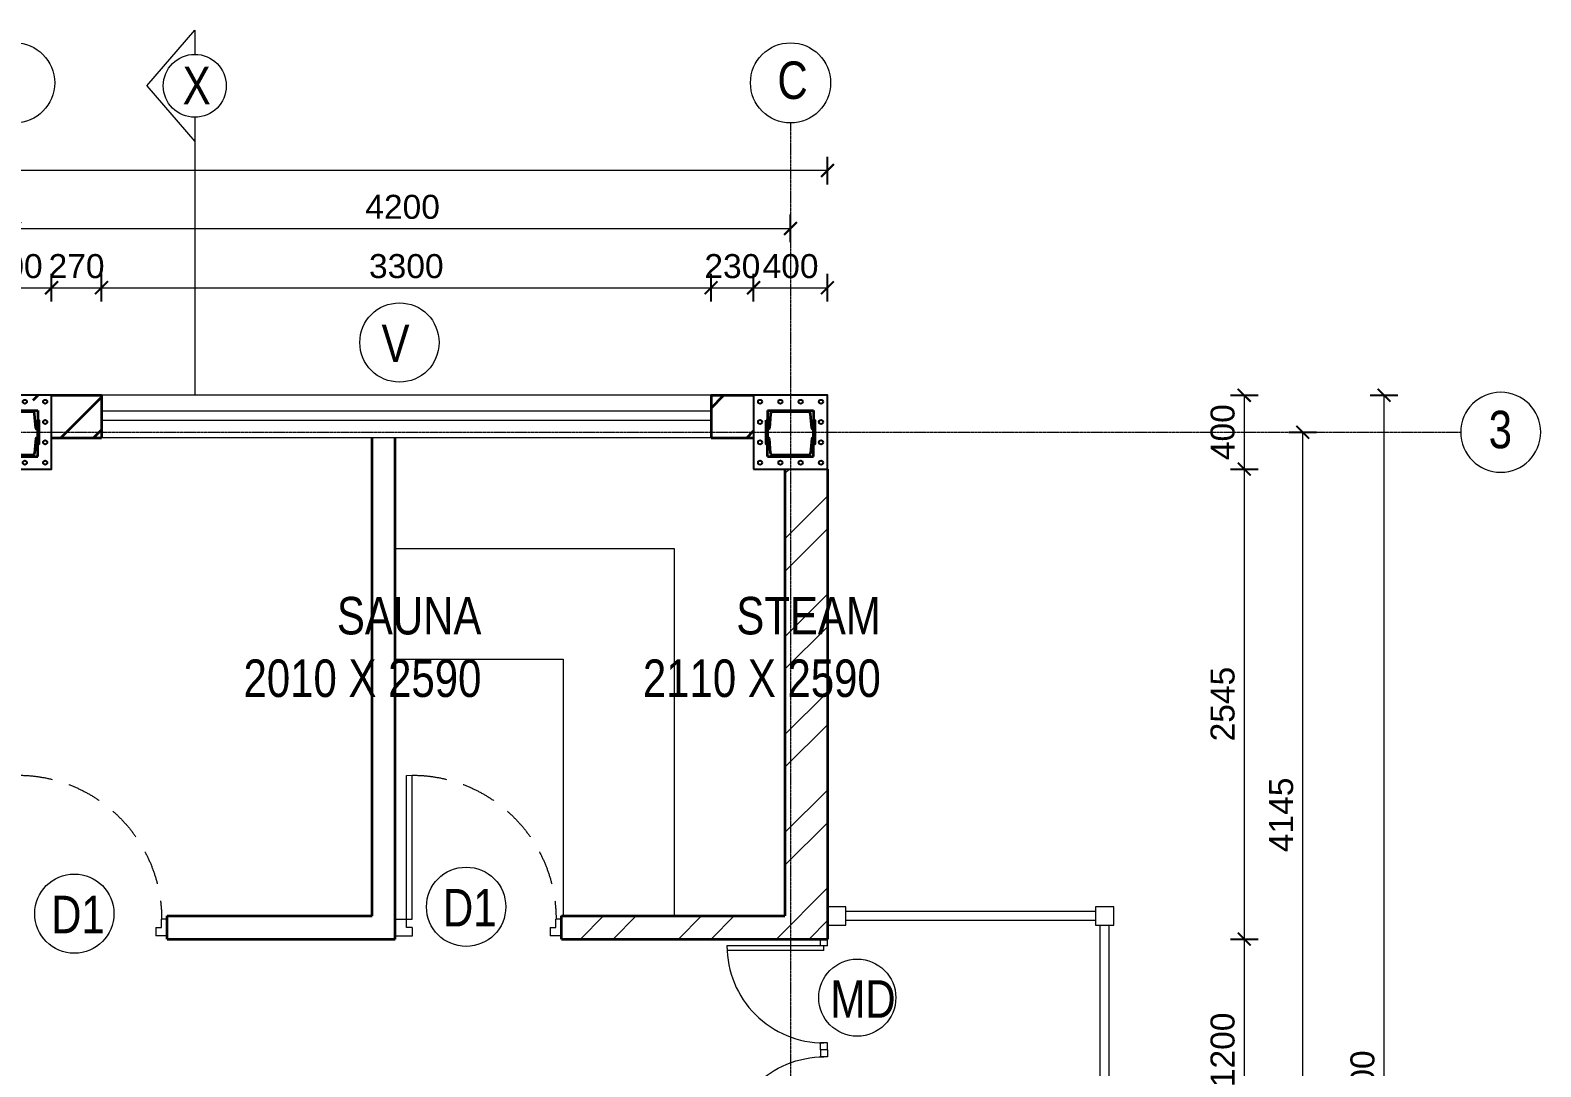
# Model space of a CAD drawing. Header units: millimetres. Extents: x 19543921 to 20171754, y -3528062 to -3222959.
# Drawn here: x 19636334 to 19644511, y -3267997 to -3262383 of the extents above; entities that cross this region are included whole.
import ezdxf

# ---------------------------------------------------------------- set-up
doc = ezdxf.new("R2010")
doc.units = ezdxf.units.MM
doc.header["$MEASUREMENT"] = 0
doc.header["$PDMODE"] = 35
doc.linetypes.add('CENTER', pattern=[2, 1.25, -0.25, 0.25, -0.25])
doc.linetypes.add('DASHED', pattern=[0.75, 0.5, -0.25])
doc.layers.get('Defpoints').update_dxf_attribs({"color": 169})
for name, color, linetype, lineweight in [('center', 4, 'Continuous', 9), ('Dimension', 4, 'Continuous', 9), ('Door-Window', 112, 'Continuous', 15), ('FURNITURES', 32, 'Continuous', 13), ('hatch LOW', 8, 'Continuous', 5), ('Staircase', 6, 'Continuous', 13), ('text', 142, 'Continuous', 9), ('wall', 1, 'Continuous', 35), ('Windows', 4, 'Continuous', 13)]:
    doc.layers.add(name, color=color, linetype=linetype, lineweight=lineweight)
doc.styles.add('DIM', font='arial.ttf', dxfattribs={"width": 0.8, "height": 45})
doc.styles.add('ordinary', font='arial.ttf')
doc.dimstyles.new('outer dimension', dxfattribs={"dimtxt": 130, "dimasz": 70, "dimexe": 75, "dimexo": 150, "dimgap": 50, "dimtad": 1, "dimdec": 0, "dimrnd": 5, "dimzin": 12, "dimdsep": 46, "dimtxsty": 'ordinary', "dimblk": 'ARCHTICK', "dimcen": 0.09, "dimclrd": 256, "dimclre": 256, "dimclrt": 256, "dimadec": 0, "dimazin": 3, "dimtfac": 1, "dimtdec": 0, "dimtix": 1, "dimtmove": 1, "dimatfit": 2, "dimldrblk": 'ARCHTICK', "dimfxl": 75, "dimfxlon": 1, "dimtolj": 1, "dimtzin": 12, "dimlwd": -1, "dimarcsym": 0})

# ---------------------------------------------------------------- blocks, each defined once
blk = doc.blocks.new('c-section')
at = {"layer": 'wall'}
for p, q in [((75, 318.1), (325, 318.1)), ((75, 318.1), (75, 218.1)), ((91.8, 300.1), (85.6, 220.9)), ((296.3, 310.9), (103.7, 310.9)), ((314.4, 220.9), (308.2, 300.1)), ((325, 318.1), (325, 218.1)), ((82.4, 218.1), (75, 218.1)), ((75, 68.1), (75, 168.1)), ((82.4, 168.1), (75, 168.1)), ((91.8, 86), (85.6, 165.2)), ((314.4, 165.2), (308.2, 86)), ((325, 218.1), (317.6, 218.1)), ((325, 168.1), (317.6, 168.1)), ((325, 68.1), (325, 168.1)), ((75, 68.1), (325, 68.1)), ((296.3, 75.3), (103.7, 75.3))]:
    blk.add_line(p, q, dxfattribs=at)
at = {"layer": 'wall', "color": 2, "lineweight": -3}
blk.add_lwpolyline([(0, 0), (400, 0), (400, 400), (0, 400)], close=True, dxfattribs=at)
at = {"layer": 'wall', "linetype": 'Continuous', "ltscale": 1000}
for points in [[(68.7, 264.2), (75, 264.2), (75, 135.8), (68.7, 135.8)], [(325, 264.2), (331.3, 264.2), (331.3, 135.8), (325, 135.8)]]:
    blk.add_lwpolyline(points, close=True, dxfattribs=at)
at = {"layer": 'wall', "color": 2, "lineweight": -3}
for centre in [(35, 365), (145, 365), (255, 365), (365, 365), (35, 255), (365, 255), (35, 145), (365, 145), (35, 35), (145, 35), (255, 35), (365, 35)]:
    blk.add_circle(centre, 11, dxfattribs=at)
at = {"layer": 'wall'}
for centre, radius, start, end in [((103.7, 298.9), 12, 90, 174), ((296.3, 298.9), 12, 6, 90), ((82.4, 221.3), 3.2, 270, 354), ((82.4, 164.9), 3.2, 6, 90), ((317.6, 221.3), 3.2, 186, 270), ((317.6, 164.9), 3.2, 90, 174), ((103.7, 87.3), 12, 186, 270), ((296.3, 87.3), 12, 270, 354)]:
    blk.add_arc(centre, radius, start, end, dxfattribs=at)
blk = doc.blocks.new('3-0')
at = {"layer": 'Door-Window', "ltscale": 3}
for p, q in [((11063.05, 10097.68), (11065.97, 10099.9)), ((11065.97, 10099.9), (11066.71, 10098.92)), ((11063.05, 10097.68), (11064.53, 10095.73)), ((11065.99, 10096.84), (11064.53, 10095.73)), ((11065.25, 10097.81), (11066.71, 10098.92)), ((11065.99, 10096.84), (11065.25, 10097.81)), ((11085.5, 10074.13), (11110.32, 10092.96)), ((11086.24, 10073.15), (11111.05, 10091.97)), ((11111.05, 10091.97), (11110.32, 10092.96)), ((11086.24, 10073.15), (11085.5, 10074.13)), ((11084.04, 10073.02), (11082.57, 10071.91)), ((11082.57, 10071.91), (11084.79, 10068.98)), ((11084.04, 10073.02), (11084.78, 10072.04)), ((11084.78, 10072.04), (11086.24, 10073.15)), ((11084.79, 10068.98), (11087.72, 10071.2)), ((11087.72, 10071.2), (11086.24, 10073.15))]:
    blk.add_line(p, q, dxfattribs=at)
at = {"layer": 'Door-Window', "color": 9, "linetype": 'DASHED', "lineweight": 18, "ltscale": 15}
blk.add_arc((11085.5, 10074.13), 31.16, 37.1906, 127.1465, dxfattribs=at)
blk = doc.blocks.new('do')
at = {"layer": 'Windows', "linetype": 'Continuous'}
for p, q in [((99288.02, -486.03), (99285.02, -486.03)), ((99285.02, -486.03), (99285.02, -489.03)), ((99288.02, -489.03), (99285.02, -489.03)), ((99288.02, -486.03), (99288.02, -489.03)), ((99288.02, -487.53), (99288.02, -529.53, 0)), ((99290.02, -487.53), (99288.02, -487.53)), ((99290.02, -487.53), (99290.02, -529.53, 0)), ((99330.02, -486.03), (99330.02, -489.03)), ((99333.02, -486.03), (99330.02, -486.03)), ((99333.02, -489.03), (99330.02, -489.03)), ((99333.02, -486.03), (99333.02, -489.03))]:
    blk.add_line(p, q, dxfattribs=at)
blk.add_arc((99288.02, -487.53, 0), 42, 270, 0, dxfattribs=at)
blk = doc.blocks.new('_ArchTick')
at = {"color": 0, "linetype": 'ByBlock', "const_width": 0.15}
blk.add_lwpolyline([(-0.5, -0.5), (0.5, 0.5)], dxfattribs=at)
blk = doc.blocks.new('*D43')
at = {"layer": 'Defpoints', "color": 0, "linetype": 'Continuous', "ltscale": 1000, "transparency": 16777216}
for p in [(19640649.5, -3264360), (19640649.5, -3264760), (19642905.4, -3264760)]:
    blk.add_point(p, dxfattribs=at)
at = {"layer": 'Dimension', "linetype": 'Continuous', "lineweight": -2, "ltscale": 1000, "transparency": 16777216}
for p, q in [((19642830.4, -3264360), (19642980.4, -3264360)), ((19642830.4, -3264760), (19642980.4, -3264760))]:
    blk.add_line(p, q, dxfattribs=at)
at = {"layer": 'Dimension', "ltscale": 1000, "transparency": 16777216}
blk.add_line((19642905.4, -3264360), (19642905.4, -3264760), dxfattribs=at)
at = {"layer": 'Dimension', "linetype": 'Continuous', "ltscale": 1000, "transparency": 16777216, "xscale": 70, "yscale": 70, "zscale": 70}
for p, rotation in [((19642905.4, -3264360), 90), ((19642905.4, -3264760), 270)]:
    blk.add_blockref('_ArchTick', p, dxfattribs=dict(at, rotation=rotation))
at = {"layer": 'Dimension', "linetype": 'Continuous', "ltscale": 1000, "transparency": 16777216, "insert": (19642789, -3264560), "char_height": 130, "attachment_point": 5, "rotation": 90, "style": 'ordinary'}
blk.add_mtext('\\A1;400', dxfattribs=at)
blk = doc.blocks.new('*D44')
at = {"layer": 'Defpoints', "color": 0, "linetype": 'Continuous', "ltscale": 1000, "transparency": 16777216}
for p in [(19640649.5, -3264760), (19640649.5, -3267305.1), (19642905.4, -3267305.1)]:
    blk.add_point(p, dxfattribs=at)
at = {"layer": 'Dimension', "linetype": 'Continuous', "lineweight": -2, "ltscale": 1000, "transparency": 16777216}
for p, q in [((19642830.4, -3264760), (19642980.4, -3264760)), ((19642830.4, -3267305.1), (19642980.4, -3267305.1))]:
    blk.add_line(p, q, dxfattribs=at)
at = {"layer": 'Dimension', "ltscale": 1000, "transparency": 16777216}
blk.add_line((19642905.4, -3264760), (19642905.4, -3267305.1), dxfattribs=at)
at = {"layer": 'Dimension', "linetype": 'Continuous', "ltscale": 1000, "transparency": 16777216, "xscale": 70, "yscale": 70, "zscale": 70}
for p, rotation in [((19642905.4, -3264760), 90), ((19642905.4, -3267305.1), 270)]:
    blk.add_blockref('_ArchTick', p, dxfattribs=dict(at, rotation=rotation))
at = {"layer": 'Dimension', "linetype": 'Continuous', "ltscale": 1000, "transparency": 16777216, "insert": (19642789, -3266032.5), "char_height": 130, "attachment_point": 5, "rotation": 90, "style": 'ordinary'}
blk.add_mtext('\\A1;2545', dxfattribs=at)
blk = doc.blocks.new('*D45')
at = {"layer": 'Defpoints', "color": 0, "linetype": 'Continuous', "ltscale": 1000, "transparency": 16777216}
for p in [(19640649.5, -3267305.1), (19640649.5, -3268505.1), (19642905.4, -3268505.1)]:
    blk.add_point(p, dxfattribs=at)
at = {"layer": 'Dimension', "linetype": 'Continuous', "lineweight": -2, "ltscale": 1000, "transparency": 16777216}
for p, q in [((19642830.4, -3267305.1), (19642980.4, -3267305.1)), ((19642830.4, -3268505.1), (19642980.4, -3268505.1))]:
    blk.add_line(p, q, dxfattribs=at)
at = {"layer": 'Dimension', "ltscale": 1000, "transparency": 16777216}
blk.add_line((19642905.4, -3267305.1), (19642905.4, -3268505.1), dxfattribs=at)
at = {"layer": 'Dimension', "linetype": 'Continuous', "ltscale": 1000, "transparency": 16777216, "xscale": 70, "yscale": 70, "zscale": 70}
for p, rotation in [((19642905.4, -3267305.1), 90), ((19642905.4, -3268505.1), 270)]:
    blk.add_blockref('_ArchTick', p, dxfattribs=dict(at, rotation=rotation))
at = {"layer": 'Dimension', "linetype": 'Continuous', "ltscale": 1000, "transparency": 16777216, "insert": (19642789, -3267905.1), "char_height": 130, "attachment_point": 5, "rotation": 90, "style": 'ordinary'}
blk.add_mtext('\\A1;1200', dxfattribs=at)
blk = doc.blocks.new('*D50')
at = {"layer": 'Defpoints', "color": 0, "linetype": 'Continuous', "ltscale": 1000, "transparency": 16777216}
for p in [(19640649.5, -3264560), (19643222.6, -3264560), (19642199.6, -3268705.1)]:
    blk.add_point(p, dxfattribs=at)
at = {"layer": 'Dimension', "linetype": 'Continuous', "lineweight": -2, "ltscale": 1000, "transparency": 16777216}
for p, q in [((19643147.6, -3264560), (19643297.6, -3264560)), ((19643147.6, -3268705.1), (19643297.6, -3268705.1))]:
    blk.add_line(p, q, dxfattribs=at)
at = {"layer": 'Dimension', "ltscale": 1000, "transparency": 16777216}
blk.add_line((19643222.6, -3268705.1), (19643222.6, -3264560), dxfattribs=at)
at = {"layer": 'Dimension', "linetype": 'Continuous', "ltscale": 1000, "transparency": 16777216, "xscale": 70, "yscale": 70, "zscale": 70}
for p, rotation in [((19643222.6, -3264560), 90), ((19643222.6, -3268705.1), 270)]:
    blk.add_blockref('_ArchTick', p, dxfattribs=dict(at, rotation=rotation))
at = {"layer": 'Dimension', "linetype": 'Continuous', "ltscale": 1000, "transparency": 16777216, "insert": (19643106.2, -3266632.5), "char_height": 130, "attachment_point": 5, "rotation": 90, "style": 'ordinary'}
blk.add_mtext('\\A1;4145', dxfattribs=at)
blk = doc.blocks.new('*D51')
at = {"layer": 'Defpoints', "color": 0, "linetype": 'Continuous', "ltscale": 1000, "transparency": 16777216}
for p in [(19640649.5, -3264360), (19643662.6, -3264360), (19640649.5, -3271860.1)]:
    blk.add_point(p, dxfattribs=at)
at = {"layer": 'Dimension', "linetype": 'Continuous', "lineweight": -2, "ltscale": 1000, "transparency": 16777216}
for p, q in [((19643587.6, -3264360), (19643737.6, -3264360)), ((19643587.6, -3271860.1), (19643737.6, -3271860.1))]:
    blk.add_line(p, q, dxfattribs=at)
at = {"layer": 'Dimension', "ltscale": 1000, "transparency": 16777216}
blk.add_line((19643662.6, -3271860.1), (19643662.6, -3264360), dxfattribs=at)
at = {"layer": 'Dimension', "linetype": 'Continuous', "ltscale": 1000, "transparency": 16777216, "xscale": 70, "yscale": 70, "zscale": 70}
for p, rotation in [((19643662.6, -3264360), 90), ((19643662.6, -3271860.1), 270)]:
    blk.add_blockref('_ArchTick', p, dxfattribs=dict(at, rotation=rotation))
at = {"layer": 'Dimension', "linetype": 'Continuous', "ltscale": 1000, "transparency": 16777216, "insert": (19643546.2, -3268110), "char_height": 130, "attachment_point": 5, "rotation": 90, "style": 'ordinary'}
blk.add_mtext('\\A1;7500', dxfattribs=at)
blk = doc.blocks.new('*D62')
at = {"layer": 'Defpoints', "color": 0, "linetype": 'Continuous', "ltscale": 1000, "transparency": 16777216}
for p in [(19636449.3, -3263777.9), (19636449.3, -3264360), (19636049.3, -3266050.1)]:
    blk.add_point(p, dxfattribs=at)
at = {"layer": 'Dimension', "linetype": 'Continuous', "lineweight": -2, "ltscale": 1000, "transparency": 16777216}
for p, q in [((19636049.3, -3263852.9), (19636049.3, -3263702.9)), ((19636449.3, -3263852.9), (19636449.3, -3263702.9))]:
    blk.add_line(p, q, dxfattribs=at)
at = {"layer": 'Dimension', "ltscale": 1000, "transparency": 16777216}
blk.add_line((19636049.3, -3263777.9), (19636449.3, -3263777.9), dxfattribs=at)
at = {"layer": 'Dimension', "linetype": 'Continuous', "ltscale": 1000, "transparency": 16777216, "xscale": 70, "yscale": 70, "zscale": 70, "rotation": 180}
blk.add_blockref('_ArchTick', (19636049.3, -3263777.9), dxfattribs=at)
at = {"layer": 'Dimension', "linetype": 'Continuous', "ltscale": 1000, "transparency": 16777216, "xscale": 70, "yscale": 70, "zscale": 70}
blk.add_blockref('_ArchTick', (19636449.3, -3263777.9), dxfattribs=at)
at = {"layer": 'Dimension', "linetype": 'Continuous', "ltscale": 1000, "transparency": 16777216, "insert": (19636249.3, -3263661.5), "char_height": 130, "attachment_point": 5, "style": 'ordinary'}
blk.add_mtext('\\A1;400', dxfattribs=at)
blk = doc.blocks.new('*D63')
at = {"layer": 'Defpoints', "color": 0, "linetype": 'Continuous', "ltscale": 1000, "transparency": 16777216}
for p in [(19636719.5, -3263777.9), (19636449.3, -3264360), (19636719.5, -3264360)]:
    blk.add_point(p, dxfattribs=at)
at = {"layer": 'Dimension', "linetype": 'Continuous', "lineweight": -2, "ltscale": 1000, "transparency": 16777216}
for p, q in [((19636449.3, -3263852.9), (19636449.3, -3263702.9)), ((19636719.5, -3263852.9), (19636719.5, -3263702.9))]:
    blk.add_line(p, q, dxfattribs=at)
at = {"layer": 'Dimension', "ltscale": 1000, "transparency": 16777216}
blk.add_line((19636449.3, -3263777.9), (19636719.5, -3263777.9), dxfattribs=at)
at = {"layer": 'Dimension', "linetype": 'Continuous', "ltscale": 1000, "transparency": 16777216, "insert": (19636584.4, -3263661.5), "char_height": 130, "attachment_point": 5, "style": 'ordinary'}
blk.add_mtext('\\A1;270', dxfattribs=at)
blk = doc.blocks.new('*D64')
at = {"layer": 'Defpoints', "color": 0, "linetype": 'Continuous', "ltscale": 1000, "transparency": 16777216}
for p in [(19640649.5, -3263777.9), (19640249.5, -3264360), (19640649.5, -3264360)]:
    blk.add_point(p, dxfattribs=at)
at = {"layer": 'Dimension', "linetype": 'Continuous', "lineweight": -2, "ltscale": 1000, "transparency": 16777216}
for p, q in [((19640249.5, -3263852.9), (19640249.5, -3263702.9)), ((19640649.5, -3263852.9), (19640649.5, -3263702.9))]:
    blk.add_line(p, q, dxfattribs=at)
at = {"layer": 'Dimension', "ltscale": 1000, "transparency": 16777216}
blk.add_line((19640249.5, -3263777.9), (19640649.5, -3263777.9), dxfattribs=at)
at = {"layer": 'Dimension', "linetype": 'Continuous', "ltscale": 1000, "transparency": 16777216, "xscale": 70, "yscale": 70, "zscale": 70, "rotation": 180}
blk.add_blockref('_ArchTick', (19640249.5, -3263777.9), dxfattribs=at)
at = {"layer": 'Dimension', "linetype": 'Continuous', "ltscale": 1000, "transparency": 16777216, "xscale": 70, "yscale": 70, "zscale": 70}
blk.add_blockref('_ArchTick', (19640649.5, -3263777.9), dxfattribs=at)
at = {"layer": 'Dimension', "linetype": 'Continuous', "ltscale": 1000, "transparency": 16777216, "insert": (19640449.5, -3263661.5), "char_height": 130, "attachment_point": 5, "style": 'ordinary'}
blk.add_mtext('\\A1;400', dxfattribs=at)
blk = doc.blocks.new('*D66')
at = {"layer": 'Defpoints', "color": 0, "linetype": 'Continuous', "ltscale": 1000, "transparency": 16777216}
for p in [(19640449.5, -3263456.9), (19636249.3, -3264360), (19640449.5, -3264360)]:
    blk.add_point(p, dxfattribs=at)
at = {"layer": 'Dimension', "linetype": 'Continuous', "lineweight": -2, "ltscale": 1000, "transparency": 16777216}
for p, q in [((19636249.3, -3263531.9), (19636249.3, -3263381.9)), ((19640449.5, -3263531.9), (19640449.5, -3263381.9))]:
    blk.add_line(p, q, dxfattribs=at)
at = {"layer": 'Dimension', "ltscale": 1000, "transparency": 16777216}
blk.add_line((19636249.3, -3263456.9), (19640449.5, -3263456.9), dxfattribs=at)
at = {"layer": 'Dimension', "linetype": 'Continuous', "ltscale": 1000, "transparency": 16777216, "xscale": 70, "yscale": 70, "zscale": 70, "rotation": 180}
blk.add_blockref('_ArchTick', (19636249.3, -3263456.9), dxfattribs=at)
at = {"layer": 'Dimension', "linetype": 'Continuous', "ltscale": 1000, "transparency": 16777216, "xscale": 70, "yscale": 70, "zscale": 70}
blk.add_blockref('_ArchTick', (19640449.5, -3263456.9), dxfattribs=at)
at = {"layer": 'Dimension', "linetype": 'Continuous', "ltscale": 1000, "transparency": 16777216, "insert": (19638349.4, -3263340.5), "char_height": 130, "attachment_point": 5, "style": 'ordinary'}
blk.add_mtext('\\A1;4200', dxfattribs=at)
blk = doc.blocks.new('*D67')
at = {"layer": 'Defpoints', "color": 0, "linetype": 'Continuous', "ltscale": 1000, "transparency": 16777216}
for p in [(19631048.7, -3263143), (19631048.7, -3264360.1), (19640649.5, -3264360)]:
    blk.add_point(p, dxfattribs=at)
at = {"layer": 'Dimension', "linetype": 'Continuous', "lineweight": -2, "ltscale": 1000, "transparency": 16777216}
for p, q in [((19631048.7, -3263218), (19631048.7, -3263068)), ((19640649.5, -3263218), (19640649.5, -3263068))]:
    blk.add_line(p, q, dxfattribs=at)
at = {"layer": 'Dimension', "ltscale": 1000, "transparency": 16777216}
blk.add_line((19640649.5, -3263143), (19631048.7, -3263143), dxfattribs=at)
at = {"layer": 'Dimension', "linetype": 'Continuous', "ltscale": 1000, "transparency": 16777216, "xscale": 70, "yscale": 70, "zscale": 70, "rotation": 180}
blk.add_blockref('_ArchTick', (19631048.7, -3263143), dxfattribs=at)
at = {"layer": 'Dimension', "linetype": 'Continuous', "ltscale": 1000, "transparency": 16777216, "xscale": 70, "yscale": 70, "zscale": 70}
blk.add_blockref('_ArchTick', (19640649.5, -3263143), dxfattribs=at)
at = {"layer": 'Dimension', "linetype": 'Continuous', "ltscale": 1000, "transparency": 16777216, "insert": (19635849.1, -3263026.6), "char_height": 130, "attachment_point": 5, "style": 'ordinary'}
blk.add_mtext('\\A1;9600', dxfattribs=at)
blk = doc.blocks.new('GRID')
at = {"layer": 'text'}
blk.add_circle((0, 8.53), 8.53, dxfattribs=at)
at = {"layer": 'text', "style": 'DIM', "width": 0.8}
blk.add_attdef('A', (-3.17, 5.1), '', height=8, dxfattribs=at)
blk = doc.blocks.new('*D152')
at = {"layer": 'Defpoints', "color": 0, "linetype": 'Continuous', "ltscale": 1000, "transparency": 16777216}
for p in [(19640019.5, -3263777.9), (19636719.5, -3264360), (19640019.5, -3264360)]:
    blk.add_point(p, dxfattribs=at)
at = {"layer": 'Dimension', "linetype": 'Continuous', "lineweight": -2, "ltscale": 1000, "transparency": 16777216}
for p, q in [((19636719.5, -3263852.9), (19636719.5, -3263702.9)), ((19640019.5, -3263852.9), (19640019.5, -3263702.9))]:
    blk.add_line(p, q, dxfattribs=at)
at = {"layer": 'Dimension', "ltscale": 1000, "transparency": 16777216}
blk.add_line((19636719.5, -3263777.9), (19640019.5, -3263777.9), dxfattribs=at)
at = {"layer": 'Dimension', "linetype": 'Continuous', "ltscale": 1000, "transparency": 16777216, "xscale": 70, "yscale": 70, "zscale": 70, "rotation": 180}
blk.add_blockref('_ArchTick', (19636719.5, -3263777.9), dxfattribs=at)
at = {"layer": 'Dimension', "linetype": 'Continuous', "ltscale": 1000, "transparency": 16777216, "xscale": 70, "yscale": 70, "zscale": 70}
blk.add_blockref('_ArchTick', (19640019.5, -3263777.9), dxfattribs=at)
at = {"layer": 'Dimension', "linetype": 'Continuous', "ltscale": 1000, "transparency": 16777216, "insert": (19638369.5, -3263661.5), "char_height": 130, "attachment_point": 5, "style": 'ordinary'}
blk.add_mtext('\\A1;3300', dxfattribs=at)
blk = doc.blocks.new('*D153')
at = {"layer": 'Defpoints', "color": 0, "linetype": 'Continuous', "ltscale": 1000, "transparency": 16777216}
for p in [(19640249.5, -3263777.9), (19640019.5, -3264360), (19640249.5, -3264360)]:
    blk.add_point(p, dxfattribs=at)
at = {"layer": 'Dimension', "linetype": 'Continuous', "lineweight": -2, "ltscale": 1000, "transparency": 16777216}
for p, q in [((19640019.5, -3263852.9), (19640019.5, -3263702.9)), ((19640249.5, -3263852.9), (19640249.5, -3263702.9))]:
    blk.add_line(p, q, dxfattribs=at)
at = {"layer": 'Dimension', "ltscale": 1000, "transparency": 16777216}
blk.add_line((19640019.5, -3263777.9), (19640249.5, -3263777.9), dxfattribs=at)
at = {"layer": 'Dimension', "linetype": 'Continuous', "ltscale": 1000, "transparency": 16777216, "insert": (19640134.5, -3263661.5), "char_height": 130, "attachment_point": 5, "style": 'ordinary'}
blk.add_mtext('\\A1;230', dxfattribs=at)

msp = doc.modelspace()

# ---------------------------------------------------------------- hatches: boundary and pattern name
at = {"layer": 'hatch LOW', "linetype": 'Continuous', "ltscale": 1000}
h = msp.add_hatch(dxfattribs=at)
h.set_pattern_fill('ANSI32', color=0, scale=1000)
h.set_pattern_definition([(45, (-4210.15, -92314.9), (-265.165043, 265.165043), []), (45, (-4033.37, -92314.9), (-265.165043, 265.165043), [])])
h.paths.add_polyline_path([(19639209.4, -3267305.1), (19640649.5, -3267305.1), (19640649.5, -3264760), (19640419.5, -3264760), (19640419.5, -3267180.1), (19639209.4, -3267180.1)])
at = {"layer": 'wall', "linetype": 'Continuous', "ltscale": 1000}
h = msp.add_hatch(dxfattribs=at)
h.set_pattern_fill('ANSI32', color=0, scale=1000)
h.set_pattern_definition([(45, (-22255.46, -79377.05), (-265.165043, 265.165043), []), (45, (-22078.68, -79377.05), (-265.165043, 265.165043), [])])
h.paths.add_polyline_path([(19636719.5, -3264590.1), (19636719.5, -3264360.1), (19636349.3, -3264360.1), (19636349.3, -3264590.1)])
h.paths.add_polyline_path([(19640019.5, -3264360.1), (19640019.5, -3264590.1), (19640249.5, -3264590.1), (19640249.5, -3264360.1)])

# ---------------------------------------------------------------- linework, layer by layer
at = {"layer": 'center', "color": 251, "linetype": 'CENTER', "ltscale": 5}
for p, q in [((19640449.5, -3262885.1), (19640449.5, -3273749.9)), ((19628965.4, -3264560.1), (19644077.4, -3264560.1))]:
    msp.add_line(p, q, dxfattribs=at)
at = {"layer": 'FURNITURES', "linetype": 'Continuous', "ltscale": 1000}
for p, q in [((19638309.4, -3265190.1), (19639819.5, -3265190.1)), ((19639819.5, -3265190.1), (19639819.5, -3267180.1)), ((19638309.4, -3265790.1), (19639219.5, -3265790.1)), ((19639219.5, -3265790.1), (19639219.5, -3267180.1))]:
    msp.add_line(p, q, dxfattribs=at)
at = {"layer": 'Staircase', "ltscale": 7}
for p, q in [((19642100.2, -3267155.4), (19640749.5, -3267155.4)), ((19642100.2, -3267205.4), (19640749.5, -3267205.4)), ((19642125.2, -3268655.1), (19642125.2, -3267230.4)), ((19642175.2, -3268655.1), (19642175.2, -3267230.4))]:
    msp.add_line(p, q, dxfattribs=at)
for points in [[(19640649.5, -3267230.4), (19640749.5, -3267230.4), (19640749.5, -3267130.4), (19640649.5, -3267130.4)], [(19642100.2, -3267230.4), (19642200.2, -3267230.4), (19642200.2, -3267130.4), (19642100.2, -3267130.4)]]:
    msp.add_lwpolyline(points, close=True, dxfattribs=at)
at = {"layer": 'text'}
for p, q in [((19636964, -3262684.3), (19637224.3, -3262383.1)), ((19637224.3, -3262383.1), (19637224.3, -3262513.9)), ((19636964, -3262684.3), (19637224.3, -3262985.5)), ((19637224.3, -3262854.7), (19637224.3, -3264360))]:
    msp.add_line(p, q, dxfattribs=at)
for centre, radius in [((19636249.3, -3262668.3), 216.8), ((19637224.3, -3262684.3), 170.4), ((19640449.5, -3262668.3), 216.8)]:
    msp.add_circle(centre, radius, dxfattribs=at)
at = {"layer": 'text', "ltscale": 7}
for centre, radius in [((19638332.5, -3264074.3), 214.6), ((19638693.5, -3267130.4), 214.6), ((19636572.4, -3267167.4), 214.6), ((19640810.7, -3267622.4), 208.8)]:
    msp.add_circle(centre, radius, dxfattribs=at)
at = {"layer": 'wall', "linetype": 'Continuous', "ltscale": 1000}
for p, q in [((19636449.3, -3264360), (19636719.5, -3264360)), ((19636719.5, -3264360), (19636719.5, -3264590.1)), ((19640019.5, -3264360), (19640019.5, -3264590.1)), ((19640019.5, -3264360), (19640249.5, -3264360)), ((19636449.3, -3264590.1), (19636719.5, -3264590.1)), ((19638184.4, -3267180.1), (19638184.4, -3264590.1)), ((19638309.4, -3267305.1), (19638309.4, -3264590.1)), ((19640019.5, -3264590.1), (19640249.5, -3264590.1)), ((19640419.5, -3264760), (19640419.5, -3267180.1)), ((19637074.3, -3267305.1), (19637074.3, -3267180.1)), ((19637074.3, -3267180.1), (19638184.4, -3267180.1)), ((19639209.4, -3267180.1), (19640419.5, -3267180.1)), ((19639209.4, -3267305.1), (19639209.4, -3267180.1)), ((19637074.3, -3267305.1), (19638309.4, -3267305.1)), ((19639209.4, -3267305.1), (19640649.5, -3267305.1))]:
    msp.add_line(p, q, dxfattribs=at)
at = {"layer": 'wall', "ltscale": 7}
msp.add_line((19640649.5, -3264760), (19640649.5, -3267305.1), dxfattribs=at)
at = {"layer": 'Windows', "linetype": 'Continuous', "ltscale": 1000}
for p, q in [((19640019.5, -3264360), (19636719.5, -3264360)), ((19640019.5, -3264590), (19636719.5, -3264590.1))]:
    msp.add_line(p, q, dxfattribs=at)
at = {"layer": 'Windows', "ltscale": 7}
for p, q in [((19640019.5, -3264446.5), (19636719.5, -3264446.6)), ((19640019.5, -3264497.3), (19636719.5, -3264497.4))]:
    msp.add_line(p, q, dxfattribs=at)

# ---------------------------------------------------------------- block references
at = {"layer": 'text'}
ref = msp.add_blockref('GRID', (19644294.2, -3264776.9), dxfattribs=dict(at, xscale=-25.4, yscale=25.4, zscale=25.4))
ref.add_attrib('A', '3', (19644228.8, -3264647.3), dxfattribs={"height": 203.2, "style": 'DIM', "width": 0.8})
at = {"layer": 'wall', "linetype": 'Continuous'}
for p in [(19636049.3, -3264760), (19640249.5, -3264760)]:
    msp.add_blockref('c-section', p, dxfattribs=at)
at = {"layer": 'wall', "linetype": 'ByBlock', "xscale": -24.99476955698659, "yscale": 24.99476955698659, "zscale": 24.99476955698659, "rotation": 307.1513136179354}
for p in [(19602904.7, -3640109), (19605039.8, -3640109)]:
    msp.add_blockref('3-0', p, dxfattribs=at)
at = {"layer": 'Windows', "ltscale": 7, "yscale": 12.5019531244292, "zscale": 12.5019531244292, "rotation": 270}
for p, xscale in [((19646725.7, -2026048.4, 0), 12.5019531244292), ((19646725.7, -4509761.9, 0), -12.5019531244292)]:
    msp.add_blockref('do', p, dxfattribs=dict(at, xscale=xscale))

# ---------------------------------------------------------------- texts
at = {"layer": 'text', "ltscale": 7, "char_height": 203.2, "style": 'DIM'}
for s, width, heights, insert, attachment_point in [('V', 741.821, [0], (19638235.6, -3263977.5), 1), ('SAUNA\\P2010 X 2590', 3155.972, [570.7], (19638776.1, -3265452.1), 3), ('STEAM\\P2110 X 2590', 3155.972, [570.7], (19640938.1, -3265452.1), 3), ('D1', 12.632, [0], (19636446.9, -3267070.5), 1), ('D1', 12.632, [0], (19638568, -3267033.6), 1), ('MD', 12.632, [0], (19640665.2, -3267528), 1)]:
    msp.add_mtext_dynamic_manual_height_columns(s, width=width, gutter_width=40, heights=heights, dxfattribs=dict(at, insert=insert, attachment_point=attachment_point))
at = {"layer": 'text', "style": 'DIM', "width": 0.8}
for tag, p in [('X', (19637158.9, -3262783.8)), ('C', (19640378.5, -3262755.6))]:
    msp.add_attdef(tag, p, 'A', height=203.2, dxfattribs=at)

# ---------------------------------------------------------------- dimensions: what is measured, and where the dimension line sits
at = {"layer": 'Dimension', "linetype": 'Continuous', "ltscale": 1000}
for base, p1, p2, picture, middle in [((19631048.7, -3263143), (19640649.5, -3264360), (19631048.7, -3264360.1), '*D67', (19635849.1, -3263026.6)), ((19640449.5, -3263456.9), (19636249.3, -3264360), (19640449.5, -3264360), '*D66', (19638349.4, -3263340.5)), ((19636449.3, -3263777.9), (19636049.3, -3266050.1), (19636449.3, -3264360), '*D62', (19636249.3, -3263661.5)), ((19636719.5, -3263777.9), (19636449.3, -3264360), (19636719.5, -3264360), '*D63', (19636584.4, -3263661.5)), ((19640019.5, -3263777.9), (19636719.5, -3264360), (19640019.5, -3264360), '*D152', (19638369.5, -3263661.5)), ((19640249.5, -3263777.9), (19640019.5, -3264360), (19640249.5, -3264360), '*D153', (19640134.5, -3263661.5)), ((19640649.5, -3263777.9), (19640249.5, -3264360), (19640649.5, -3264360), '*D64', (19640449.5, -3263661.5))]:
    dim = msp.add_linear_dim(base=base, p1=p1, p2=p2, dimstyle='outer dimension', dxfattribs=at)
    dim.commit()
    dim.dimension.update_dxf_attribs({"geometry": picture, "text_midpoint": middle})
for base, p1, p2, picture, middle in [((19642905.4, -3264760), (19640649.5, -3264360), (19640649.5, -3264760), '*D43', (19642789, -3264560)), ((19643662.6, -3264360), (19640649.5, -3271860.1), (19640649.5, -3264360), '*D51', (19643546.2, -3268110)), ((19643222.6, -3264560), (19642199.6, -3268705.1), (19640649.5, -3264560), '*D50', (19643106.2, -3266632.5)), ((19642905.4, -3267305.1), (19640649.5, -3264760), (19640649.5, -3267305.1), '*D44', (19642789, -3266032.5)), ((19642905.4, -3268505.1), (19640649.5, -3267305.1), (19640649.5, -3268505.1), '*D45', (19642789, -3267905.1))]:
    dim = msp.add_linear_dim(base=base, p1=p1, p2=p2, angle=90, dimstyle='outer dimension', dxfattribs=at)
    dim.commit()
    dim.dimension.update_dxf_attribs({"geometry": picture, "text_midpoint": middle})

doc.saveas('drawing.dxf')
